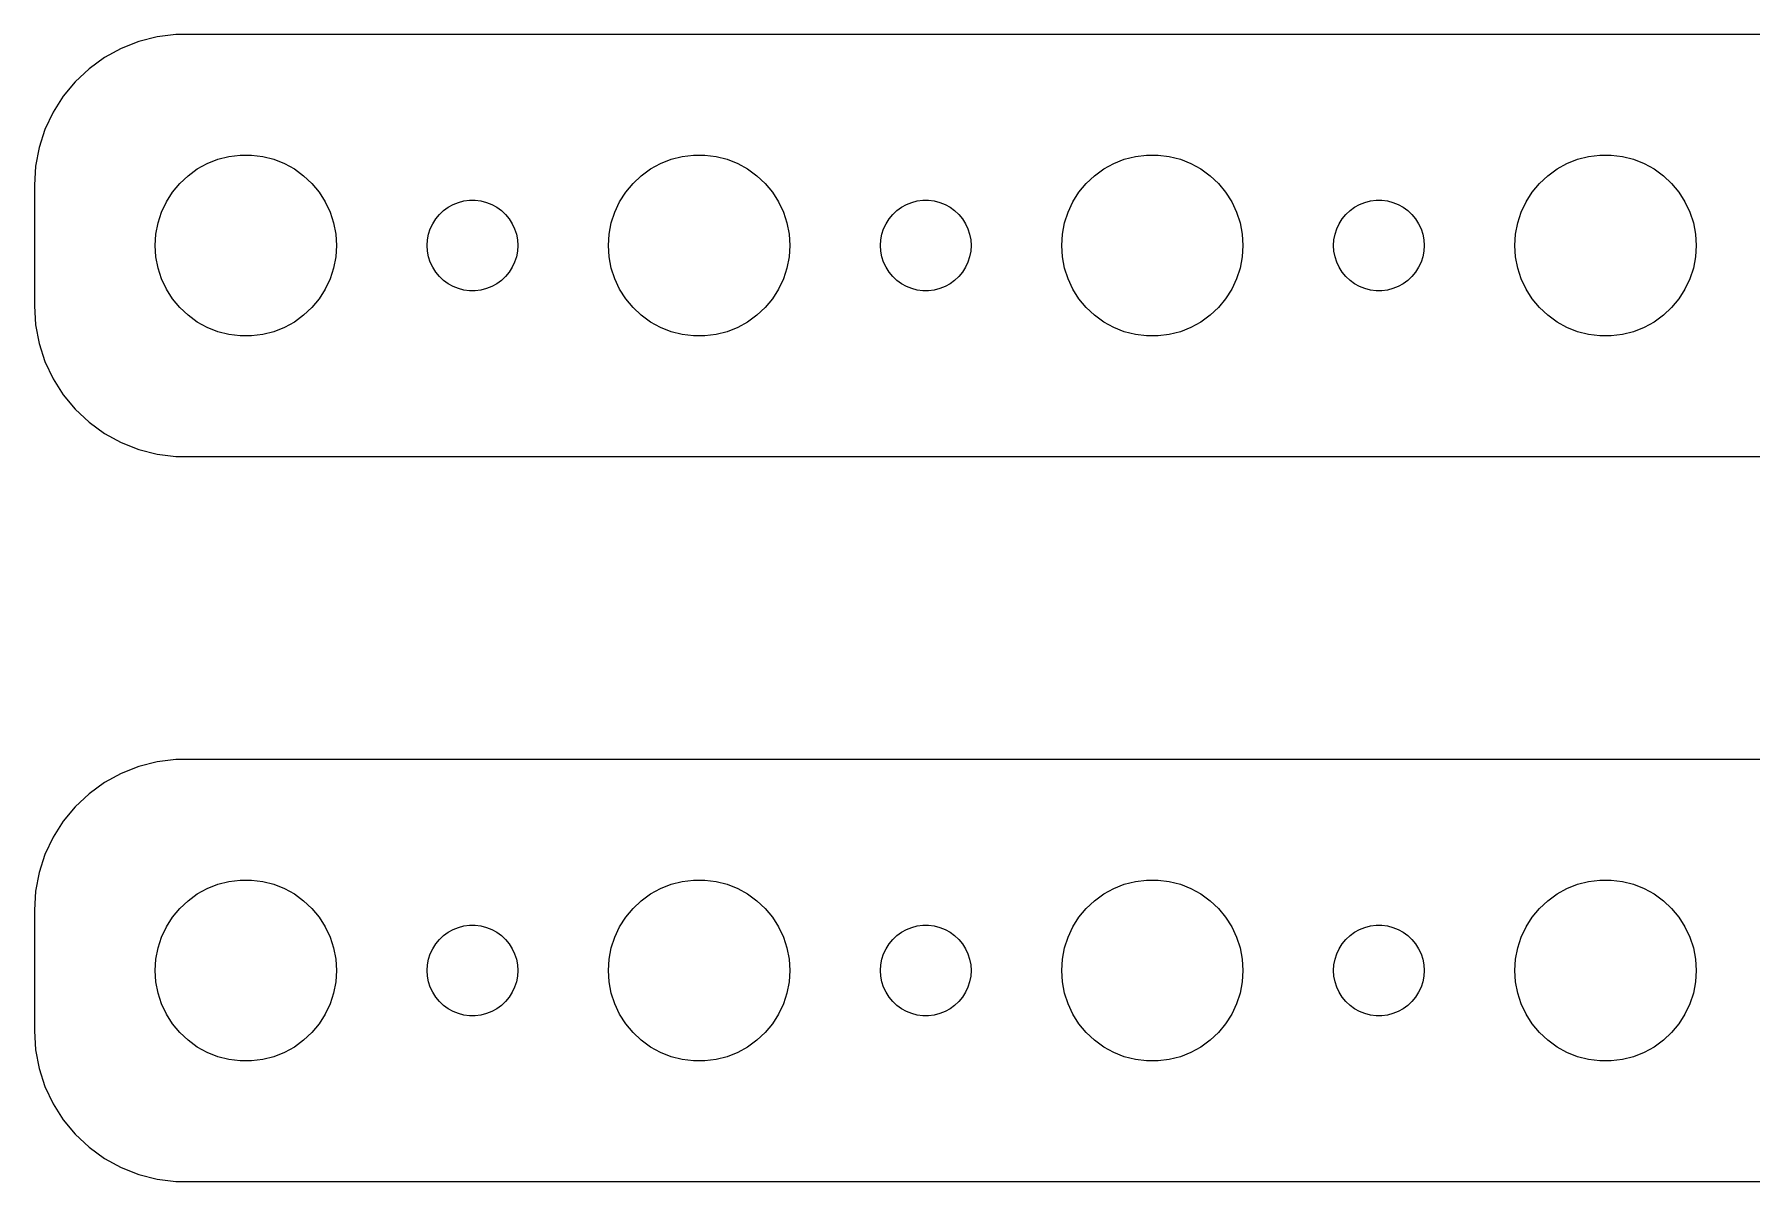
# Model space of a CAD drawing. Header units: metres. Extents: x -232 to 232, y 41 to 79.
# Drawn here: x -232 to -175.2, y 41 to 79 of the extents above; entities that cross this region are included whole.
import ezdxf

# ---------------------------------------------------------------- set-up
doc = ezdxf.new("R2010")
doc.units = ezdxf.units.M

msp = doc.modelspace()

# ---------------------------------------------------------------- linework, layer by layer
for p, q in [((-229.129, 78.5241), (-229.679, 78.2216)), ((-228.545, 78.7553), (-229.129, 78.5241)), ((-227.937, 78.9114), (-228.545, 78.7553)), ((-227.314, 78.9901), (-227.937, 78.9114)), ((227.314, 78.9901), (-227.314, 78.9901)), ((-229.679, 78.2216), (-230.187, 77.8526)), ((-230.645, 77.4227), (-231.045, 76.9389)), ((-230.187, 77.8526), (-230.645, 77.4227)), ((-231.045, 76.9389), (-231.382, 76.4088)), ((-231.382, 76.4088), (-231.649, 75.8406)), ((-231.649, 75.8406), (-231.843, 75.2434)), ((-231.843, 75.2434), (-231.961, 74.6267)), ((-231.961, 74.6267), (-232, 74)), ((-226.912, 74.3115), (-226.607, 74.533)), ((-226.607, 74.533), (-226.277, 74.7145)), ((-226.277, 74.7145), (-225.927, 74.8532)), ((-225.927, 74.8532), (-225.562, 74.9469)), ((-225.562, 74.9469), (-225.188, 74.9941)), ((-225.188, 74.9941), (-224.812, 74.9941)), ((-224.812, 74.9941), (-224.438, 74.9469)), ((-224.438, 74.9469), (-224.073, 74.8532)), ((-224.073, 74.8532), (-223.723, 74.7145)), ((-223.723, 74.7145), (-223.393, 74.533)), ((-223.393, 74.533), (-223.088, 74.3115)), ((-211.912, 74.3115), (-211.607, 74.533)), ((-211.607, 74.533), (-211.277, 74.7145)), ((-211.277, 74.7145), (-210.927, 74.8532)), ((-210.927, 74.8532), (-210.562, 74.9469)), ((-210.562, 74.9469), (-210.188, 74.9941)), ((-210.188, 74.9941), (-209.812, 74.9941)), ((-209.812, 74.9941), (-209.438, 74.9469)), ((-209.438, 74.9469), (-209.073, 74.8532)), ((-209.073, 74.8532), (-208.723, 74.7145)), ((-208.723, 74.7145), (-208.393, 74.533)), ((-208.393, 74.533), (-208.088, 74.3115)), ((-196.912, 74.3115), (-196.607, 74.533)), ((-196.607, 74.533), (-196.277, 74.7145)), ((-196.277, 74.7145), (-195.927, 74.8532)), ((-195.927, 74.8532), (-195.562, 74.9469)), ((-195.562, 74.9469), (-195.188, 74.9941)), ((-195.188, 74.9941), (-194.812, 74.9941)), ((-194.812, 74.9941), (-194.438, 74.9469)), ((-194.438, 74.9469), (-194.073, 74.8532)), ((-194.073, 74.8532), (-193.723, 74.7145)), ((-193.723, 74.7145), (-193.393, 74.533)), ((-193.393, 74.533), (-193.088, 74.3115)), ((-181.912, 74.3115), (-181.607, 74.533)), ((-181.607, 74.533), (-181.277, 74.7145)), ((-181.277, 74.7145), (-180.927, 74.8532)), ((-180.927, 74.8532), (-180.562, 74.9469)), ((-180.562, 74.9469), (-180.188, 74.9941)), ((-180.188, 74.9941), (-179.812, 74.9941)), ((-179.812, 74.9941), (-179.438, 74.9469)), ((-179.438, 74.9469), (-179.073, 74.8532)), ((-179.073, 74.8532), (-178.723, 74.7145)), ((-178.723, 74.7145), (-178.393, 74.533)), ((-178.393, 74.533), (-178.088, 74.3115)), ((-232, 74), (-232, 70)), ((-227.427, 73.7634), (-227.187, 74.0536)), ((-227.187, 74.0536), (-226.912, 74.3115)), ((-223.088, 74.3115), (-222.813, 74.0536)), ((-222.813, 74.0536), (-222.573, 73.7634)), ((-212.427, 73.7634), (-212.187, 74.0536)), ((-212.187, 74.0536), (-211.912, 74.3115)), ((-208.088, 74.3115), (-207.813, 74.0536)), ((-207.813, 74.0536), (-207.573, 73.7634)), ((-197.427, 73.7634), (-197.187, 74.0536)), ((-197.187, 74.0536), (-196.912, 74.3115)), ((-193.088, 74.3115), (-192.813, 74.0536)), ((-192.813, 74.0536), (-192.573, 73.7634)), ((-182.427, 73.7634), (-182.187, 74.0536)), ((-182.187, 74.0536), (-181.912, 74.3115)), ((-178.088, 74.3115), (-177.813, 74.0536)), ((-177.813, 74.0536), (-177.573, 73.7634)), ((-227.789, 73.1044), (-227.629, 73.4453)), ((-227.629, 73.4453), (-227.427, 73.7634)), ((-222.573, 73.7634), (-222.371, 73.4453)), ((-222.371, 73.4453), (-222.211, 73.1044)), ((-218.304, 73.2665), (-218.139, 73.3572)), ((-218.139, 73.3572), (-217.964, 73.4266)), ((-217.964, 73.4266), (-217.781, 73.4734)), ((-217.781, 73.4734), (-217.594, 73.497)), ((-217.594, 73.497), (-217.406, 73.497)), ((-217.406, 73.497), (-217.219, 73.4734)), ((-217.219, 73.4734), (-217.036, 73.4266)), ((-217.036, 73.4266), (-216.861, 73.3572)), ((-216.861, 73.3572), (-216.696, 73.2665)), ((-212.789, 73.1044), (-212.629, 73.4453)), ((-212.629, 73.4453), (-212.427, 73.7634)), ((-207.573, 73.7634), (-207.371, 73.4453)), ((-207.371, 73.4453), (-207.211, 73.1044)), ((-203.304, 73.2665), (-203.139, 73.3572)), ((-203.139, 73.3572), (-202.964, 73.4266)), ((-202.964, 73.4266), (-202.781, 73.4734)), ((-202.781, 73.4734), (-202.594, 73.497)), ((-202.594, 73.497), (-202.406, 73.497)), ((-202.406, 73.497), (-202.219, 73.4734)), ((-202.219, 73.4734), (-202.036, 73.4266)), ((-202.036, 73.4266), (-201.861, 73.3572)), ((-201.861, 73.3572), (-201.696, 73.2665)), ((-197.789, 73.1044), (-197.629, 73.4453)), ((-197.629, 73.4453), (-197.427, 73.7634)), ((-192.573, 73.7634), (-192.371, 73.4453)), ((-192.371, 73.4453), (-192.211, 73.1044)), ((-188.304, 73.2665), (-188.139, 73.3572)), ((-188.139, 73.3572), (-187.964, 73.4266)), ((-187.964, 73.4266), (-187.781, 73.4734)), ((-187.781, 73.4734), (-187.594, 73.497)), ((-187.594, 73.497), (-187.406, 73.497)), ((-187.406, 73.497), (-187.219, 73.4734)), ((-187.219, 73.4734), (-187.036, 73.4266)), ((-187.036, 73.4266), (-186.861, 73.3572)), ((-186.861, 73.3572), (-186.696, 73.2665)), ((-182.789, 73.1044), (-182.629, 73.4453)), ((-182.629, 73.4453), (-182.427, 73.7634)), ((-177.573, 73.7634), (-177.371, 73.4453)), ((-177.371, 73.4453), (-177.211, 73.1044)), ((-227.906, 72.7461), (-227.789, 73.1044)), ((-222.211, 73.1044), (-222.094, 72.7461)), ((-218.814, 72.7226), (-218.714, 72.8817)), ((-218.714, 72.8817), (-218.593, 73.0268)), ((-218.593, 73.0268), (-218.456, 73.1558)), ((-218.456, 73.1558), (-218.304, 73.2665)), ((-216.696, 73.2665), (-216.544, 73.1558)), ((-216.544, 73.1558), (-216.407, 73.0268)), ((-216.407, 73.0268), (-216.286, 72.8817)), ((-216.286, 72.8817), (-216.186, 72.7226)), ((-212.906, 72.7461), (-212.789, 73.1044)), ((-207.211, 73.1044), (-207.094, 72.7461)), ((-203.814, 72.7226), (-203.714, 72.8817)), ((-203.714, 72.8817), (-203.593, 73.0268)), ((-203.593, 73.0268), (-203.456, 73.1558)), ((-203.456, 73.1558), (-203.304, 73.2665)), ((-201.696, 73.2665), (-201.544, 73.1558)), ((-201.544, 73.1558), (-201.407, 73.0268)), ((-201.407, 73.0268), (-201.286, 72.8817)), ((-201.286, 72.8817), (-201.186, 72.7226)), ((-197.906, 72.7461), (-197.789, 73.1044)), ((-192.211, 73.1044), (-192.094, 72.7461)), ((-188.814, 72.7226), (-188.714, 72.8817)), ((-188.714, 72.8817), (-188.593, 73.0268)), ((-188.593, 73.0268), (-188.456, 73.1558)), ((-188.456, 73.1558), (-188.304, 73.2665)), ((-186.696, 73.2665), (-186.544, 73.1558)), ((-186.544, 73.1558), (-186.407, 73.0268)), ((-186.407, 73.0268), (-186.286, 72.8817)), ((-186.286, 72.8817), (-186.186, 72.7226)), ((-182.906, 72.7461), (-182.789, 73.1044)), ((-177.211, 73.1044), (-177.094, 72.7461)), ((-228, 72), (-227.976, 72.376)), ((-227.976, 72.376), (-227.906, 72.7461)), ((-222.094, 72.7461), (-222.024, 72.376)), ((-222.024, 72.376), (-222, 72)), ((-219, 72), (-218.988, 72.188)), ((-218.988, 72.188), (-218.953, 72.373)), ((-218.953, 72.373), (-218.895, 72.5522)), ((-218.895, 72.5522), (-218.814, 72.7226)), ((-216.186, 72.7226), (-216.105, 72.5522)), ((-216.105, 72.5522), (-216.047, 72.373)), ((-216.047, 72.373), (-216.012, 72.188)), ((-216.012, 72.188), (-216, 72)), ((-213, 72), (-212.976, 72.376)), ((-212.976, 72.376), (-212.906, 72.7461)), ((-207.094, 72.7461), (-207.024, 72.376)), ((-207.024, 72.376), (-207, 72)), ((-204, 72), (-203.988, 72.188)), ((-203.988, 72.188), (-203.953, 72.373)), ((-203.953, 72.373), (-203.895, 72.5522)), ((-203.895, 72.5522), (-203.814, 72.7226)), ((-201.186, 72.7226), (-201.105, 72.5522)), ((-201.105, 72.5522), (-201.047, 72.373)), ((-201.047, 72.373), (-201.012, 72.188)), ((-201.012, 72.188), (-201, 72)), ((-198, 72), (-197.976, 72.376)), ((-197.976, 72.376), (-197.906, 72.7461)), ((-192.094, 72.7461), (-192.024, 72.376)), ((-192.024, 72.376), (-192, 72)), ((-189, 72), (-188.988, 72.188)), ((-188.988, 72.188), (-188.953, 72.373)), ((-188.953, 72.373), (-188.895, 72.5522)), ((-188.895, 72.5522), (-188.814, 72.7226)), ((-186.186, 72.7226), (-186.105, 72.5522)), ((-186.105, 72.5522), (-186.047, 72.373)), ((-186.047, 72.373), (-186.012, 72.188)), ((-186.012, 72.188), (-186, 72)), ((-183, 72), (-182.976, 72.376)), ((-182.976, 72.376), (-182.906, 72.7461)), ((-177.094, 72.7461), (-177.024, 72.376)), ((-177.024, 72.376), (-177, 72)), ((-227.976, 71.624), (-228, 72)), ((-227.906, 71.2539), (-227.976, 71.624)), ((-222.024, 71.624), (-222.094, 71.2539)), ((-222, 72), (-222.024, 71.624)), ((-218.988, 71.812), (-219, 72)), ((-218.953, 71.627), (-218.988, 71.812)), ((-218.895, 71.4478), (-218.953, 71.627)), ((-216.047, 71.627), (-216.105, 71.4478)), ((-216.012, 71.812), (-216.047, 71.627)), ((-216, 72), (-216.012, 71.812)), ((-212.976, 71.624), (-213, 72)), ((-212.906, 71.2539), (-212.976, 71.624)), ((-207.024, 71.624), (-207.094, 71.2539)), ((-207, 72), (-207.024, 71.624)), ((-203.988, 71.812), (-204, 72)), ((-203.953, 71.627), (-203.988, 71.812)), ((-203.895, 71.4478), (-203.953, 71.627)), ((-201.047, 71.627), (-201.105, 71.4478)), ((-201.012, 71.812), (-201.047, 71.627)), ((-201, 72), (-201.012, 71.812)), ((-197.976, 71.624), (-198, 72)), ((-197.906, 71.2539), (-197.976, 71.624)), ((-192.024, 71.624), (-192.094, 71.2539)), ((-192, 72), (-192.024, 71.624)), ((-188.988, 71.812), (-189, 72)), ((-188.953, 71.627), (-188.988, 71.812)), ((-188.895, 71.4478), (-188.953, 71.627)), ((-186.047, 71.627), (-186.105, 71.4478)), ((-186.012, 71.812), (-186.047, 71.627)), ((-186, 72), (-186.012, 71.812)), ((-182.976, 71.624), (-183, 72)), ((-182.906, 71.2539), (-182.976, 71.624)), ((-177.024, 71.624), (-177.094, 71.2539)), ((-177, 72), (-177.024, 71.624)), ((-227.789, 70.8956), (-227.906, 71.2539)), ((-222.094, 71.2539), (-222.211, 70.8956)), ((-218.814, 71.2774), (-218.895, 71.4478)), ((-218.714, 71.1183), (-218.814, 71.2774)), ((-218.593, 70.9732), (-218.714, 71.1183)), ((-216.286, 71.1183), (-216.407, 70.9732)), ((-216.186, 71.2774), (-216.286, 71.1183)), ((-216.105, 71.4478), (-216.186, 71.2774)), ((-212.789, 70.8956), (-212.906, 71.2539)), ((-207.094, 71.2539), (-207.211, 70.8956)), ((-203.814, 71.2774), (-203.895, 71.4478)), ((-203.714, 71.1183), (-203.814, 71.2774)), ((-203.593, 70.9732), (-203.714, 71.1183)), ((-201.286, 71.1183), (-201.407, 70.9732)), ((-201.186, 71.2774), (-201.286, 71.1183)), ((-201.105, 71.4478), (-201.186, 71.2774)), ((-197.789, 70.8956), (-197.906, 71.2539)), ((-192.094, 71.2539), (-192.211, 70.8956)), ((-188.814, 71.2774), (-188.895, 71.4478)), ((-188.714, 71.1183), (-188.814, 71.2774)), ((-188.593, 70.9732), (-188.714, 71.1183)), ((-186.286, 71.1183), (-186.407, 70.9732)), ((-186.186, 71.2774), (-186.286, 71.1183)), ((-186.105, 71.4478), (-186.186, 71.2774)), ((-182.789, 70.8956), (-182.906, 71.2539)), ((-177.094, 71.2539), (-177.211, 70.8956)), ((-227.629, 70.5547), (-227.789, 70.8956)), ((-227.427, 70.2366), (-227.629, 70.5547)), ((-222.371, 70.5547), (-222.573, 70.2366)), ((-222.211, 70.8956), (-222.371, 70.5547)), ((-218.456, 70.8442), (-218.593, 70.9732)), ((-218.304, 70.7335), (-218.456, 70.8442)), ((-218.139, 70.6428), (-218.304, 70.7335)), ((-217.964, 70.5734), (-218.139, 70.6428)), ((-217.781, 70.5266), (-217.964, 70.5734)), ((-217.594, 70.503), (-217.781, 70.5266)), ((-217.406, 70.503), (-217.594, 70.503)), ((-217.219, 70.5266), (-217.406, 70.503)), ((-217.036, 70.5734), (-217.219, 70.5266)), ((-216.861, 70.6428), (-217.036, 70.5734)), ((-216.696, 70.7335), (-216.861, 70.6428)), ((-216.544, 70.8442), (-216.696, 70.7335)), ((-216.407, 70.9732), (-216.544, 70.8442)), ((-212.629, 70.5547), (-212.789, 70.8956)), ((-212.427, 70.2366), (-212.629, 70.5547)), ((-207.371, 70.5547), (-207.573, 70.2366)), ((-207.211, 70.8956), (-207.371, 70.5547)), ((-203.456, 70.8442), (-203.593, 70.9732)), ((-203.304, 70.7335), (-203.456, 70.8442)), ((-203.139, 70.6428), (-203.304, 70.7335)), ((-202.964, 70.5734), (-203.139, 70.6428)), ((-202.781, 70.5266), (-202.964, 70.5734)), ((-202.594, 70.503), (-202.781, 70.5266)), ((-202.406, 70.503), (-202.594, 70.503)), ((-202.219, 70.5266), (-202.406, 70.503)), ((-202.036, 70.5734), (-202.219, 70.5266)), ((-201.861, 70.6428), (-202.036, 70.5734)), ((-201.696, 70.7335), (-201.861, 70.6428)), ((-201.544, 70.8442), (-201.696, 70.7335)), ((-201.407, 70.9732), (-201.544, 70.8442)), ((-197.629, 70.5547), (-197.789, 70.8956)), ((-197.427, 70.2366), (-197.629, 70.5547)), ((-192.371, 70.5547), (-192.573, 70.2366)), ((-192.211, 70.8956), (-192.371, 70.5547)), ((-188.456, 70.8442), (-188.593, 70.9732)), ((-188.304, 70.7335), (-188.456, 70.8442)), ((-188.139, 70.6428), (-188.304, 70.7335)), ((-187.964, 70.5734), (-188.139, 70.6428)), ((-187.781, 70.5266), (-187.964, 70.5734)), ((-187.594, 70.503), (-187.781, 70.5266)), ((-187.406, 70.503), (-187.594, 70.503)), ((-187.219, 70.5266), (-187.406, 70.503)), ((-187.036, 70.5734), (-187.219, 70.5266)), ((-186.861, 70.6428), (-187.036, 70.5734)), ((-186.696, 70.7335), (-186.861, 70.6428)), ((-186.544, 70.8442), (-186.696, 70.7335)), ((-186.407, 70.9732), (-186.544, 70.8442)), ((-182.629, 70.5547), (-182.789, 70.8956)), ((-182.427, 70.2366), (-182.629, 70.5547)), ((-177.371, 70.5547), (-177.573, 70.2366)), ((-177.211, 70.8956), (-177.371, 70.5547)), ((-232, 70), (-231.961, 69.3733)), ((-227.187, 69.9464), (-227.427, 70.2366)), ((-226.912, 69.6885), (-227.187, 69.9464)), ((-222.813, 69.9464), (-223.088, 69.6885)), ((-222.573, 70.2366), (-222.813, 69.9464)), ((-212.187, 69.9464), (-212.427, 70.2366)), ((-211.912, 69.6885), (-212.187, 69.9464)), ((-207.813, 69.9464), (-208.088, 69.6885)), ((-207.573, 70.2366), (-207.813, 69.9464)), ((-197.187, 69.9464), (-197.427, 70.2366)), ((-196.912, 69.6885), (-197.187, 69.9464)), ((-192.813, 69.9464), (-193.088, 69.6885)), ((-192.573, 70.2366), (-192.813, 69.9464)), ((-182.187, 69.9464), (-182.427, 70.2366)), ((-181.912, 69.6885), (-182.187, 69.9464)), ((-177.813, 69.9464), (-178.088, 69.6885)), ((-177.573, 70.2366), (-177.813, 69.9464)), ((-231.961, 69.3733), (-231.843, 68.7566)), ((-226.607, 69.467), (-226.912, 69.6885)), ((-226.277, 69.2855), (-226.607, 69.467)), ((-223.393, 69.467), (-223.723, 69.2855)), ((-223.088, 69.6885), (-223.393, 69.467)), ((-211.607, 69.467), (-211.912, 69.6885)), ((-211.277, 69.2855), (-211.607, 69.467)), ((-208.393, 69.467), (-208.723, 69.2855)), ((-208.088, 69.6885), (-208.393, 69.467)), ((-196.607, 69.467), (-196.912, 69.6885)), ((-196.277, 69.2855), (-196.607, 69.467)), ((-193.393, 69.467), (-193.723, 69.2855)), ((-193.088, 69.6885), (-193.393, 69.467)), ((-181.607, 69.467), (-181.912, 69.6885)), ((-181.277, 69.2855), (-181.607, 69.467)), ((-178.393, 69.467), (-178.723, 69.2855)), ((-178.088, 69.6885), (-178.393, 69.467)), ((-225.927, 69.1468), (-226.277, 69.2855)), ((-225.562, 69.0531), (-225.927, 69.1468)), ((-225.188, 69.0059), (-225.562, 69.0531)), ((-224.812, 69.0059), (-225.188, 69.0059)), ((-224.438, 69.0531), (-224.812, 69.0059)), ((-224.073, 69.1468), (-224.438, 69.0531)), ((-223.723, 69.2855), (-224.073, 69.1468)), ((-210.927, 69.1468), (-211.277, 69.2855)), ((-210.562, 69.0531), (-210.927, 69.1468)), ((-210.188, 69.0059), (-210.562, 69.0531)), ((-209.812, 69.0059), (-210.188, 69.0059)), ((-209.438, 69.0531), (-209.812, 69.0059)), ((-209.073, 69.1468), (-209.438, 69.0531)), ((-208.723, 69.2855), (-209.073, 69.1468)), ((-195.927, 69.1468), (-196.277, 69.2855)), ((-195.562, 69.0531), (-195.927, 69.1468)), ((-195.188, 69.0059), (-195.562, 69.0531)), ((-194.812, 69.0059), (-195.188, 69.0059)), ((-194.438, 69.0531), (-194.812, 69.0059)), ((-194.073, 69.1468), (-194.438, 69.0531)), ((-193.723, 69.2855), (-194.073, 69.1468)), ((-180.927, 69.1468), (-181.277, 69.2855)), ((-180.562, 69.0531), (-180.927, 69.1468)), ((-180.188, 69.0059), (-180.562, 69.0531)), ((-179.812, 69.0059), (-180.188, 69.0059)), ((-179.438, 69.0531), (-179.812, 69.0059)), ((-179.073, 69.1468), (-179.438, 69.0531)), ((-178.723, 69.2855), (-179.073, 69.1468)), ((-231.843, 68.7566), (-231.649, 68.1594)), ((-231.649, 68.1594), (-231.382, 67.5912)), ((-231.382, 67.5912), (-231.045, 67.0611)), ((-231.045, 67.0611), (-230.645, 66.5773)), ((-230.645, 66.5773), (-230.187, 66.1474)), ((-230.187, 66.1474), (-229.679, 65.7784)), ((-229.679, 65.7784), (-229.129, 65.4759)), ((-229.129, 65.4759), (-228.545, 65.2447)), ((-228.545, 65.2447), (-227.937, 65.0886)), ((-227.937, 65.0886), (-227.314, 65.0099)), ((-227.314, 65.0099), (227.314, 65.0099)), ((-228.545, 54.7553), (-229.129, 54.5241)), ((-227.937, 54.9114), (-228.545, 54.7553)), ((-227.314, 54.9901), (-227.937, 54.9114)), ((227.314, 54.9901), (-227.314, 54.9901)), ((-229.679, 54.2216), (-230.187, 53.8526)), ((-229.129, 54.5241), (-229.679, 54.2216)), ((-230.187, 53.8526), (-230.645, 53.4227)), ((-231.045, 52.9389), (-231.382, 52.4088)), ((-230.645, 53.4227), (-231.045, 52.9389)), ((-231.382, 52.4088), (-231.649, 51.8406)), ((-231.649, 51.8406), (-231.843, 51.2434)), ((-231.843, 51.2434), (-231.961, 50.6267)), ((-231.961, 50.6267), (-232, 50)), ((-226.607, 50.533), (-226.277, 50.7145)), ((-226.277, 50.7145), (-225.927, 50.8532)), ((-225.927, 50.8532), (-225.562, 50.9469)), ((-225.562, 50.9469), (-225.188, 50.9941)), ((-225.188, 50.9941), (-224.812, 50.9941)), ((-224.812, 50.9941), (-224.438, 50.9469)), ((-224.438, 50.9469), (-224.073, 50.8532)), ((-224.073, 50.8532), (-223.723, 50.7145)), ((-223.723, 50.7145), (-223.393, 50.533)), ((-211.607, 50.533), (-211.277, 50.7145)), ((-211.277, 50.7145), (-210.927, 50.8532)), ((-210.927, 50.8532), (-210.562, 50.9469)), ((-210.562, 50.9469), (-210.188, 50.9941)), ((-210.188, 50.9941), (-209.812, 50.9941)), ((-209.812, 50.9941), (-209.438, 50.9469)), ((-209.438, 50.9469), (-209.073, 50.8532)), ((-209.073, 50.8532), (-208.723, 50.7145)), ((-208.723, 50.7145), (-208.393, 50.533)), ((-196.607, 50.533), (-196.277, 50.7145)), ((-196.277, 50.7145), (-195.927, 50.8532)), ((-195.927, 50.8532), (-195.562, 50.9469)), ((-195.562, 50.9469), (-195.188, 50.9941)), ((-195.188, 50.9941), (-194.812, 50.9941)), ((-194.812, 50.9941), (-194.438, 50.9469)), ((-194.438, 50.9469), (-194.073, 50.8532)), ((-194.073, 50.8532), (-193.723, 50.7145)), ((-193.723, 50.7145), (-193.393, 50.533)), ((-181.607, 50.533), (-181.277, 50.7145)), ((-181.277, 50.7145), (-180.927, 50.8532)), ((-180.927, 50.8532), (-180.562, 50.9469)), ((-180.562, 50.9469), (-180.188, 50.9941)), ((-180.188, 50.9941), (-179.812, 50.9941)), ((-179.812, 50.9941), (-179.438, 50.9469)), ((-179.438, 50.9469), (-179.073, 50.8532)), ((-179.073, 50.8532), (-178.723, 50.7145)), ((-178.723, 50.7145), (-178.393, 50.533)), ((-227.427, 49.7634), (-227.187, 50.0536)), ((-227.187, 50.0536), (-226.912, 50.3115)), ((-226.912, 50.3115), (-226.607, 50.533)), ((-223.393, 50.533), (-223.088, 50.3115)), ((-223.088, 50.3115), (-222.813, 50.0536)), ((-222.813, 50.0536), (-222.573, 49.7634)), ((-212.427, 49.7634), (-212.187, 50.0536)), ((-212.187, 50.0536), (-211.912, 50.3115)), ((-211.912, 50.3115), (-211.607, 50.533)), ((-208.393, 50.533), (-208.088, 50.3115)), ((-208.088, 50.3115), (-207.813, 50.0536)), ((-207.813, 50.0536), (-207.573, 49.7634)), ((-197.427, 49.7634), (-197.187, 50.0536)), ((-197.187, 50.0536), (-196.912, 50.3115)), ((-196.912, 50.3115), (-196.607, 50.533)), ((-193.393, 50.533), (-193.088, 50.3115)), ((-193.088, 50.3115), (-192.813, 50.0536)), ((-192.813, 50.0536), (-192.573, 49.7634)), ((-182.427, 49.7634), (-182.187, 50.0536)), ((-182.187, 50.0536), (-181.912, 50.3115)), ((-181.912, 50.3115), (-181.607, 50.533)), ((-178.393, 50.533), (-178.088, 50.3115)), ((-178.088, 50.3115), (-177.813, 50.0536)), ((-177.813, 50.0536), (-177.573, 49.7634)), ((-232, 50), (-232, 46)), ((-227.629, 49.4453), (-227.427, 49.7634)), ((-222.573, 49.7634), (-222.371, 49.4453)), ((-217.964, 49.4266), (-217.781, 49.4734)), ((-217.781, 49.4734), (-217.594, 49.497)), ((-217.594, 49.497), (-217.406, 49.497)), ((-217.406, 49.497), (-217.219, 49.4734)), ((-217.219, 49.4734), (-217.036, 49.4266)), ((-212.629, 49.4453), (-212.427, 49.7634)), ((-207.573, 49.7634), (-207.371, 49.4453)), ((-202.964, 49.4266), (-202.781, 49.4734)), ((-202.781, 49.4734), (-202.594, 49.497)), ((-202.594, 49.497), (-202.406, 49.497)), ((-202.406, 49.497), (-202.219, 49.4734)), ((-202.219, 49.4734), (-202.036, 49.4266)), ((-197.629, 49.4453), (-197.427, 49.7634)), ((-192.573, 49.7634), (-192.371, 49.4453)), ((-187.964, 49.4266), (-187.781, 49.4734)), ((-187.781, 49.4734), (-187.594, 49.497)), ((-187.594, 49.497), (-187.406, 49.497)), ((-187.406, 49.497), (-187.219, 49.4734)), ((-187.219, 49.4734), (-187.036, 49.4266)), ((-182.629, 49.4453), (-182.427, 49.7634)), ((-177.573, 49.7634), (-177.371, 49.4453)), ((-227.906, 48.7461), (-227.789, 49.1044)), ((-227.789, 49.1044), (-227.629, 49.4453)), ((-222.371, 49.4453), (-222.211, 49.1044)), ((-222.211, 49.1044), (-222.094, 48.7461)), ((-218.814, 48.7226), (-218.714, 48.8817)), ((-218.714, 48.8817), (-218.593, 49.0268)), ((-218.593, 49.0268), (-218.456, 49.1558)), ((-218.456, 49.1558), (-218.304, 49.2665)), ((-218.304, 49.2665), (-218.139, 49.3572)), ((-218.139, 49.3572), (-217.964, 49.4266)), ((-217.036, 49.4266), (-216.861, 49.3572)), ((-216.861, 49.3572), (-216.696, 49.2665)), ((-216.696, 49.2665), (-216.544, 49.1558)), ((-216.544, 49.1558), (-216.407, 49.0268)), ((-216.407, 49.0268), (-216.286, 48.8817)), ((-216.286, 48.8817), (-216.186, 48.7226)), ((-212.906, 48.7461), (-212.789, 49.1044)), ((-212.789, 49.1044), (-212.629, 49.4453)), ((-207.371, 49.4453), (-207.211, 49.1044)), ((-207.211, 49.1044), (-207.094, 48.7461)), ((-203.814, 48.7226), (-203.714, 48.8817)), ((-203.714, 48.8817), (-203.593, 49.0268)), ((-203.593, 49.0268), (-203.456, 49.1558)), ((-203.456, 49.1558), (-203.304, 49.2665)), ((-203.304, 49.2665), (-203.139, 49.3572)), ((-203.139, 49.3572), (-202.964, 49.4266)), ((-202.036, 49.4266), (-201.861, 49.3572)), ((-201.861, 49.3572), (-201.696, 49.2665)), ((-201.696, 49.2665), (-201.544, 49.1558)), ((-201.544, 49.1558), (-201.407, 49.0268)), ((-201.407, 49.0268), (-201.286, 48.8817)), ((-201.286, 48.8817), (-201.186, 48.7226)), ((-197.906, 48.7461), (-197.789, 49.1044)), ((-197.789, 49.1044), (-197.629, 49.4453)), ((-192.371, 49.4453), (-192.211, 49.1044)), ((-192.211, 49.1044), (-192.094, 48.7461)), ((-188.814, 48.7226), (-188.714, 48.8817)), ((-188.714, 48.8817), (-188.593, 49.0268)), ((-188.593, 49.0268), (-188.456, 49.1558)), ((-188.456, 49.1558), (-188.304, 49.2665)), ((-188.304, 49.2665), (-188.139, 49.3572)), ((-188.139, 49.3572), (-187.964, 49.4266)), ((-187.036, 49.4266), (-186.861, 49.3572)), ((-186.861, 49.3572), (-186.696, 49.2665)), ((-186.696, 49.2665), (-186.544, 49.1558)), ((-186.544, 49.1558), (-186.407, 49.0268)), ((-186.407, 49.0268), (-186.286, 48.8817)), ((-186.286, 48.8817), (-186.186, 48.7226)), ((-182.906, 48.7461), (-182.789, 49.1044)), ((-182.789, 49.1044), (-182.629, 49.4453)), ((-177.371, 49.4453), (-177.211, 49.1044)), ((-177.211, 49.1044), (-177.094, 48.7461)), ((-228, 48), (-227.976, 48.376)), ((-227.976, 48.376), (-227.906, 48.7461)), ((-222.094, 48.7461), (-222.024, 48.376)), ((-222.024, 48.376), (-222, 48)), ((-218.988, 48.188), (-218.953, 48.373)), ((-218.953, 48.373), (-218.895, 48.5522)), ((-218.895, 48.5522), (-218.814, 48.7226)), ((-216.186, 48.7226), (-216.105, 48.5522)), ((-216.105, 48.5522), (-216.047, 48.373)), ((-216.047, 48.373), (-216.012, 48.188)), ((-213, 48), (-212.976, 48.376)), ((-212.976, 48.376), (-212.906, 48.7461)), ((-207.094, 48.7461), (-207.024, 48.376)), ((-207.024, 48.376), (-207, 48)), ((-203.988, 48.188), (-203.953, 48.373)), ((-203.953, 48.373), (-203.895, 48.5522)), ((-203.895, 48.5522), (-203.814, 48.7226)), ((-201.186, 48.7226), (-201.105, 48.5522)), ((-201.105, 48.5522), (-201.047, 48.373)), ((-201.047, 48.373), (-201.012, 48.188)), ((-198, 48), (-197.976, 48.376)), ((-197.976, 48.376), (-197.906, 48.7461)), ((-192.094, 48.7461), (-192.024, 48.376)), ((-192.024, 48.376), (-192, 48)), ((-188.988, 48.188), (-188.953, 48.373)), ((-188.953, 48.373), (-188.895, 48.5522)), ((-188.895, 48.5522), (-188.814, 48.7226)), ((-186.186, 48.7226), (-186.105, 48.5522)), ((-186.105, 48.5522), (-186.047, 48.373)), ((-186.047, 48.373), (-186.012, 48.188)), ((-183, 48), (-182.976, 48.376)), ((-182.976, 48.376), (-182.906, 48.7461)), ((-177.094, 48.7461), (-177.024, 48.376)), ((-177.024, 48.376), (-177, 48)), ((-227.976, 47.624), (-228, 48)), ((-222, 48), (-222.024, 47.624)), ((-219, 48), (-218.988, 48.188)), ((-218.988, 47.812), (-219, 48)), ((-218.953, 47.627), (-218.988, 47.812)), ((-216.012, 47.812), (-216.047, 47.627)), ((-216.012, 48.188), (-216, 48)), ((-216, 48), (-216.012, 47.812)), ((-212.976, 47.624), (-213, 48)), ((-207, 48), (-207.024, 47.624)), ((-204, 48), (-203.988, 48.188)), ((-203.988, 47.812), (-204, 48)), ((-203.953, 47.627), (-203.988, 47.812)), ((-201.012, 47.812), (-201.047, 47.627)), ((-201.012, 48.188), (-201, 48)), ((-201, 48), (-201.012, 47.812)), ((-197.976, 47.624), (-198, 48)), ((-192, 48), (-192.024, 47.624)), ((-189, 48), (-188.988, 48.188)), ((-188.988, 47.812), (-189, 48)), ((-188.953, 47.627), (-188.988, 47.812)), ((-186.012, 47.812), (-186.047, 47.627)), ((-186.012, 48.188), (-186, 48)), ((-186, 48), (-186.012, 47.812)), ((-182.976, 47.624), (-183, 48)), ((-177, 48), (-177.024, 47.624)), ((-227.906, 47.2539), (-227.976, 47.624)), ((-227.789, 46.8956), (-227.906, 47.2539)), ((-222.094, 47.2539), (-222.211, 46.8956)), ((-222.024, 47.624), (-222.094, 47.2539)), ((-218.895, 47.4478), (-218.953, 47.627)), ((-218.814, 47.2774), (-218.895, 47.4478)), ((-218.714, 47.1183), (-218.814, 47.2774)), ((-216.186, 47.2774), (-216.286, 47.1183)), ((-216.105, 47.4478), (-216.186, 47.2774)), ((-216.047, 47.627), (-216.105, 47.4478)), ((-212.906, 47.2539), (-212.976, 47.624)), ((-212.789, 46.8956), (-212.906, 47.2539)), ((-207.094, 47.2539), (-207.211, 46.8956)), ((-207.024, 47.624), (-207.094, 47.2539)), ((-203.895, 47.4478), (-203.953, 47.627)), ((-203.814, 47.2774), (-203.895, 47.4478)), ((-203.714, 47.1183), (-203.814, 47.2774)), ((-201.186, 47.2774), (-201.286, 47.1183)), ((-201.105, 47.4478), (-201.186, 47.2774)), ((-201.047, 47.627), (-201.105, 47.4478)), ((-197.906, 47.2539), (-197.976, 47.624)), ((-197.789, 46.8956), (-197.906, 47.2539)), ((-192.094, 47.2539), (-192.211, 46.8956)), ((-192.024, 47.624), (-192.094, 47.2539)), ((-188.895, 47.4478), (-188.953, 47.627)), ((-188.814, 47.2774), (-188.895, 47.4478)), ((-188.714, 47.1183), (-188.814, 47.2774)), ((-186.186, 47.2774), (-186.286, 47.1183)), ((-186.105, 47.4478), (-186.186, 47.2774)), ((-186.047, 47.627), (-186.105, 47.4478)), ((-182.906, 47.2539), (-182.976, 47.624)), ((-182.789, 46.8956), (-182.906, 47.2539)), ((-177.094, 47.2539), (-177.211, 46.8956)), ((-177.024, 47.624), (-177.094, 47.2539)), ((-227.629, 46.5547), (-227.789, 46.8956)), ((-222.211, 46.8956), (-222.371, 46.5547)), ((-218.593, 46.9732), (-218.714, 47.1183)), ((-218.456, 46.8442), (-218.593, 46.9732)), ((-218.304, 46.7335), (-218.456, 46.8442)), ((-218.139, 46.6428), (-218.304, 46.7335)), ((-217.964, 46.5734), (-218.139, 46.6428)), ((-216.861, 46.6428), (-217.036, 46.5734)), ((-216.696, 46.7335), (-216.861, 46.6428)), ((-216.544, 46.8442), (-216.696, 46.7335)), ((-216.407, 46.9732), (-216.544, 46.8442)), ((-216.286, 47.1183), (-216.407, 46.9732)), ((-212.629, 46.5547), (-212.789, 46.8956)), ((-207.211, 46.8956), (-207.371, 46.5547)), ((-203.593, 46.9732), (-203.714, 47.1183)), ((-203.456, 46.8442), (-203.593, 46.9732)), ((-203.304, 46.7335), (-203.456, 46.8442)), ((-203.139, 46.6428), (-203.304, 46.7335)), ((-202.964, 46.5734), (-203.139, 46.6428)), ((-201.861, 46.6428), (-202.036, 46.5734)), ((-201.696, 46.7335), (-201.861, 46.6428)), ((-201.544, 46.8442), (-201.696, 46.7335)), ((-201.407, 46.9732), (-201.544, 46.8442)), ((-201.286, 47.1183), (-201.407, 46.9732)), ((-197.629, 46.5547), (-197.789, 46.8956)), ((-192.211, 46.8956), (-192.371, 46.5547)), ((-188.593, 46.9732), (-188.714, 47.1183)), ((-188.456, 46.8442), (-188.593, 46.9732)), ((-188.304, 46.7335), (-188.456, 46.8442)), ((-188.139, 46.6428), (-188.304, 46.7335)), ((-187.964, 46.5734), (-188.139, 46.6428)), ((-186.861, 46.6428), (-187.036, 46.5734)), ((-186.696, 46.7335), (-186.861, 46.6428)), ((-186.544, 46.8442), (-186.696, 46.7335)), ((-186.407, 46.9732), (-186.544, 46.8442)), ((-186.286, 47.1183), (-186.407, 46.9732)), ((-182.629, 46.5547), (-182.789, 46.8956)), ((-177.211, 46.8956), (-177.371, 46.5547)), ((-227.427, 46.2366), (-227.629, 46.5547)), ((-227.187, 45.9464), (-227.427, 46.2366)), ((-222.573, 46.2366), (-222.813, 45.9464)), ((-222.371, 46.5547), (-222.573, 46.2366)), ((-217.781, 46.5266), (-217.964, 46.5734)), ((-217.594, 46.503), (-217.781, 46.5266)), ((-217.406, 46.503), (-217.594, 46.503)), ((-217.219, 46.5266), (-217.406, 46.503)), ((-217.036, 46.5734), (-217.219, 46.5266)), ((-212.427, 46.2366), (-212.629, 46.5547)), ((-212.187, 45.9464), (-212.427, 46.2366)), ((-207.573, 46.2366), (-207.813, 45.9464)), ((-207.371, 46.5547), (-207.573, 46.2366)), ((-202.781, 46.5266), (-202.964, 46.5734)), ((-202.594, 46.503), (-202.781, 46.5266)), ((-202.406, 46.503), (-202.594, 46.503)), ((-202.219, 46.5266), (-202.406, 46.503)), ((-202.036, 46.5734), (-202.219, 46.5266)), ((-197.427, 46.2366), (-197.629, 46.5547)), ((-197.187, 45.9464), (-197.427, 46.2366)), ((-192.573, 46.2366), (-192.813, 45.9464)), ((-192.371, 46.5547), (-192.573, 46.2366)), ((-187.781, 46.5266), (-187.964, 46.5734)), ((-187.594, 46.503), (-187.781, 46.5266)), ((-187.406, 46.503), (-187.594, 46.503)), ((-187.219, 46.5266), (-187.406, 46.503)), ((-187.036, 46.5734), (-187.219, 46.5266)), ((-182.427, 46.2366), (-182.629, 46.5547)), ((-182.187, 45.9464), (-182.427, 46.2366)), ((-177.573, 46.2366), (-177.813, 45.9464)), ((-177.371, 46.5547), (-177.573, 46.2366)), ((-232, 46), (-231.961, 45.3733)), ((-226.912, 45.6885), (-227.187, 45.9464)), ((-226.607, 45.467), (-226.912, 45.6885)), ((-223.088, 45.6885), (-223.393, 45.467)), ((-222.813, 45.9464), (-223.088, 45.6885)), ((-211.912, 45.6885), (-212.187, 45.9464)), ((-211.607, 45.467), (-211.912, 45.6885)), ((-208.088, 45.6885), (-208.393, 45.467)), ((-207.813, 45.9464), (-208.088, 45.6885)), ((-196.912, 45.6885), (-197.187, 45.9464)), ((-196.607, 45.467), (-196.912, 45.6885)), ((-193.088, 45.6885), (-193.393, 45.467)), ((-192.813, 45.9464), (-193.088, 45.6885)), ((-181.912, 45.6885), (-182.187, 45.9464)), ((-181.607, 45.467), (-181.912, 45.6885)), ((-178.088, 45.6885), (-178.393, 45.467)), ((-177.813, 45.9464), (-178.088, 45.6885)), ((-231.961, 45.3733), (-231.843, 44.7566)), ((-226.277, 45.2855), (-226.607, 45.467)), ((-225.927, 45.1468), (-226.277, 45.2855)), ((-225.562, 45.0531), (-225.927, 45.1468)), ((-225.188, 45.0059), (-225.562, 45.0531)), ((-224.812, 45.0059), (-225.188, 45.0059)), ((-224.438, 45.0531), (-224.812, 45.0059)), ((-224.073, 45.1468), (-224.438, 45.0531)), ((-223.723, 45.2855), (-224.073, 45.1468)), ((-223.393, 45.467), (-223.723, 45.2855)), ((-211.277, 45.2855), (-211.607, 45.467)), ((-210.927, 45.1468), (-211.277, 45.2855)), ((-210.562, 45.0531), (-210.927, 45.1468)), ((-210.188, 45.0059), (-210.562, 45.0531)), ((-209.812, 45.0059), (-210.188, 45.0059)), ((-209.438, 45.0531), (-209.812, 45.0059)), ((-209.073, 45.1468), (-209.438, 45.0531)), ((-208.723, 45.2855), (-209.073, 45.1468)), ((-208.393, 45.467), (-208.723, 45.2855)), ((-196.277, 45.2855), (-196.607, 45.467)), ((-195.927, 45.1468), (-196.277, 45.2855)), ((-195.562, 45.0531), (-195.927, 45.1468)), ((-195.188, 45.0059), (-195.562, 45.0531)), ((-194.812, 45.0059), (-195.188, 45.0059)), ((-194.438, 45.0531), (-194.812, 45.0059)), ((-194.073, 45.1468), (-194.438, 45.0531)), ((-193.723, 45.2855), (-194.073, 45.1468)), ((-193.393, 45.467), (-193.723, 45.2855)), ((-181.277, 45.2855), (-181.607, 45.467)), ((-180.927, 45.1468), (-181.277, 45.2855)), ((-180.562, 45.0531), (-180.927, 45.1468)), ((-180.188, 45.0059), (-180.562, 45.0531)), ((-179.812, 45.0059), (-180.188, 45.0059)), ((-179.438, 45.0531), (-179.812, 45.0059)), ((-179.073, 45.1468), (-179.438, 45.0531)), ((-178.723, 45.2855), (-179.073, 45.1468)), ((-178.393, 45.467), (-178.723, 45.2855)), ((-231.843, 44.7566), (-231.649, 44.1594)), ((-231.649, 44.1594), (-231.382, 43.5912)), ((-231.382, 43.5912), (-231.045, 43.0611)), ((-231.045, 43.0611), (-230.645, 42.5773)), ((-230.645, 42.5773), (-230.187, 42.1474)), ((-230.187, 42.1474), (-229.679, 41.7784)), ((-229.679, 41.7784), (-229.129, 41.4759)), ((-229.129, 41.4759), (-228.545, 41.2447)), ((-228.545, 41.2447), (-227.937, 41.0886)), ((-227.937, 41.0886), (-227.314, 41.0099)), ((-227.314, 41.0099), (227.314, 41.0099))]:
    msp.add_line(p, q)

doc.saveas('drawing.dxf')
